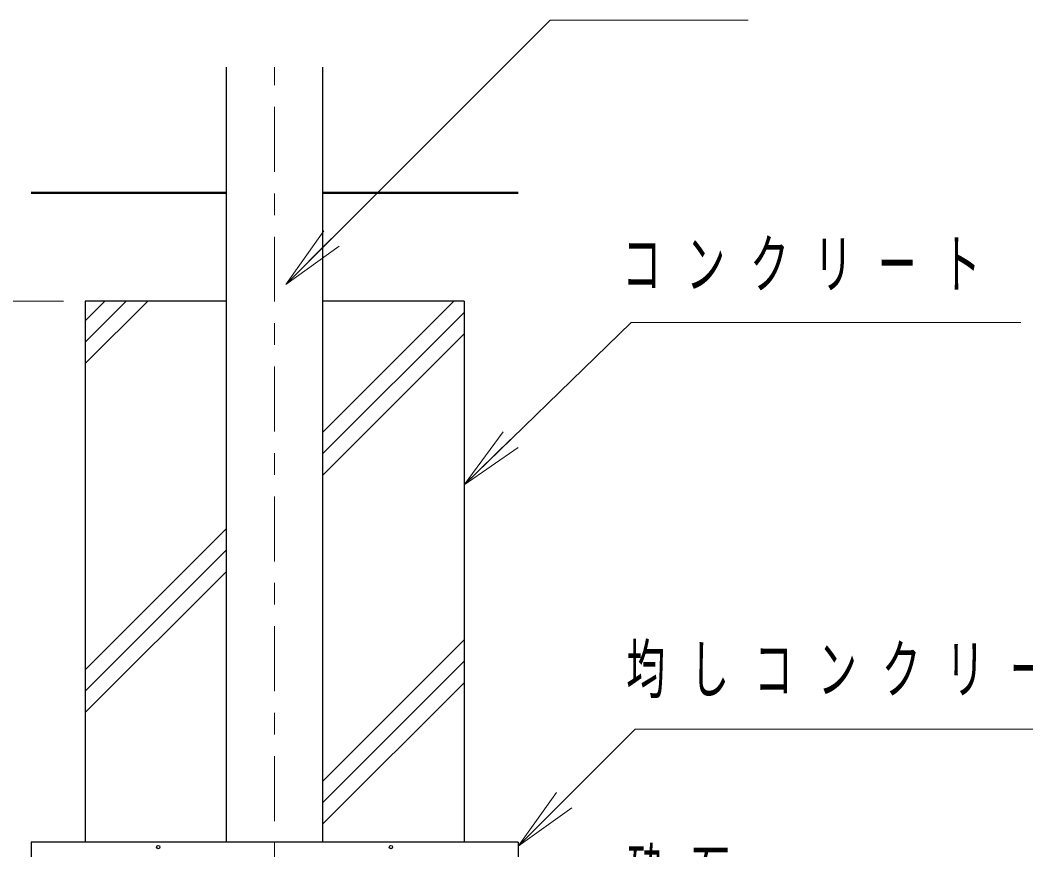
# Model space of a CAD drawing. Units: millimetres on the paper, scale 1:60. Extents: x -385 to 0, y -594 to 267.
# Drawn here: x -70.03 to -23.57, y -395.81 to -357.47 of the extents above; entities that cross this region are included whole.
import ezdxf

# ---------------------------------------------------------------- set-up
doc = ezdxf.new("R2010")
doc.units = ezdxf.units.MM
doc.linetypes.add('USER2', pattern=[6, 3, -1, 1, -1])
doc.layers.add('1_20', color=7, linetype='Continuous', lineweight=13)
doc.styles.add('ＭＳ ゴシック', font='')
doc.styles.get('ＭＳ ゴシック').set_extended_font_data('MS Gothic')

msp = doc.modelspace()

# ---------------------------------------------------------------- linework, layer by layer
at = {"layer": '1_20', "lineweight": 25}
for p, q in [((-60.499, -395.451), (-60.499, -359.644)), ((-56.044, -395.451), (-56.044, -359.644)), ((-60.499, -370.451), (-67.021, -370.451)), ((-67.021, -370.451), (-67.021, -395.451)), ((-49.521, -370.451), (-56.044, -370.451)), ((-49.521, -370.451), (-49.521, -395.451)), ((-47.021, -395.451), (-69.521, -395.451)), ((-69.521, -395.451), (-69.521, -405.451)), ((-47.021, -395.451), (-47.021, -405.451))]:
    msp.add_line(p, q, dxfattribs=at)
at = {"layer": '1_20', "linetype": 'USER2'}
msp.add_line((-58.271, -406.474), (-58.271, -359.644), dxfattribs=at)
at = {"layer": '1_20', "lineweight": 50}
for p, q in [((-60.499, -365.451), (-69.521, -365.451)), ((-47.021, -365.451), (-56.044, -365.451))]:
    msp.add_line(p, q, dxfattribs=at)
at = {"layer": '1_20'}
for p, q in [((-57.758, -369.677), (-55.99, -367.202)), ((-57.758, -369.677), (-55.637, -367.556)), ((-55.283, -367.91), (-57.758, -369.677)), ((-68.021, -370.451), (-80.521, -370.451)), ((-67.021, -371.36), (-66.112, -370.451)), ((-67.021, -372.35), (-65.122, -370.451)), ((-67.021, -373.34), (-64.132, -370.451)), ((-56.044, -376.505), (-49.99, -370.451)), ((-56.044, -377.495), (-49.521, -370.972)), ((-56.044, -378.485), (-49.521, -371.962)), ((-49.521, -378.938), (-47.717, -376.49)), ((-49.521, -378.938), (-47.369, -376.848)), ((-47.02, -377.207), (-49.521, -378.938)), ((-67.021, -387.482), (-60.499, -380.96)), ((-67.021, -388.472), (-60.499, -381.95)), ((-67.021, -389.462), (-60.499, -382.94)), ((-56.044, -392.627), (-49.521, -386.104)), ((-56.044, -393.617), (-49.521, -387.094)), ((-56.044, -394.607), (-49.521, -388.084)), ((-47.021, -395.631), (-45.254, -393.156)), ((-47.021, -395.631), (-44.9, -393.51)), ((-44.547, -393.864), (-47.021, -395.631))]:
    msp.add_line(p, q, dxfattribs=at)
for points in [[(-57.758, -369.677), (-45.547, -357.466), (-36.397, -357.466)], [(-49.521, -378.938), (-41.797, -371.441), (-23.797, -371.441)], [(-47.021, -395.631), (-41.612, -390.222), (-17.612, -390.222)]]:
    msp.add_lwpolyline(points, dxfattribs=at)
at = {"layer": '1_20', "lineweight": 25}
for centre in [(-63.643, -395.678), (-52.9, -395.678)]:
    msp.add_circle(centre, 0.0774, dxfattribs=at)

# ---------------------------------------------------------------- texts
at = {"layer": '1_20', "char_height": 2.199, "attachment_point": 4, "style": 'ＭＳ ゴシック'}
for s, insert in [('\\T1.64;\\W0.6;コンクリート', (-42.213, -368.791)), ('\\T1.64;\\W0.6;均しコンクリート', (-42.029, -387.572)), ('\\T1.64;\\W0.6;砕石', (-41.985, -397.009))]:
    msp.add_mtext(s, dxfattribs=dict(at, insert=insert))

doc.saveas('drawing.dxf')
